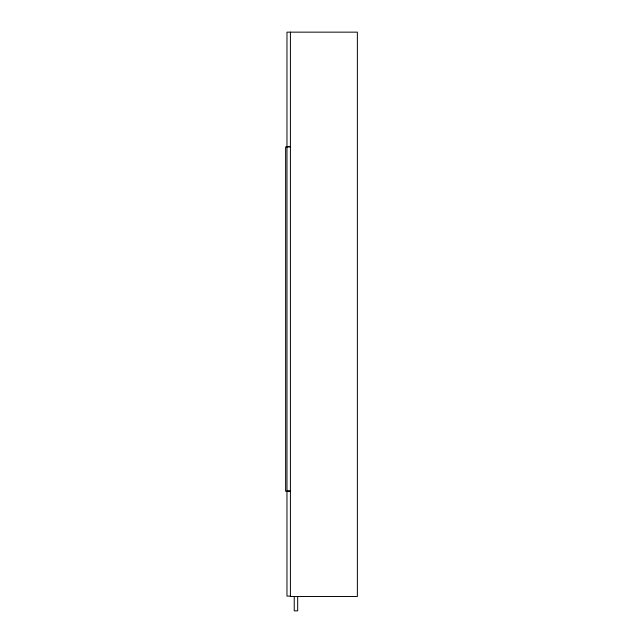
<?xml version="1.0" encoding="UTF-8"?>
<svg xmlns="http://www.w3.org/2000/svg" width="643" height="643" viewBox="0 0 643 643"><rect width="100%" height="100%" fill="white"/><g stroke="black" fill="none" stroke-linecap="round" stroke-linejoin="round"><path stroke-width="0.96" d="M290.411 146.548L286.971 146.548L286.971 32.15L357.371 32.15L357.371 596.503L290.411 596.503L290.411 32.15M290.628 146.934L285.629 146.934L285.629 491.284L290.628 491.284M290.411 490.898L286.971 490.898L286.971 146.934M290.411 596.117L286.971 596.117L286.971 491.284M297.685 596.503L297.685 610.85L294.237 610.85L294.237 596.503"/></g></svg>
